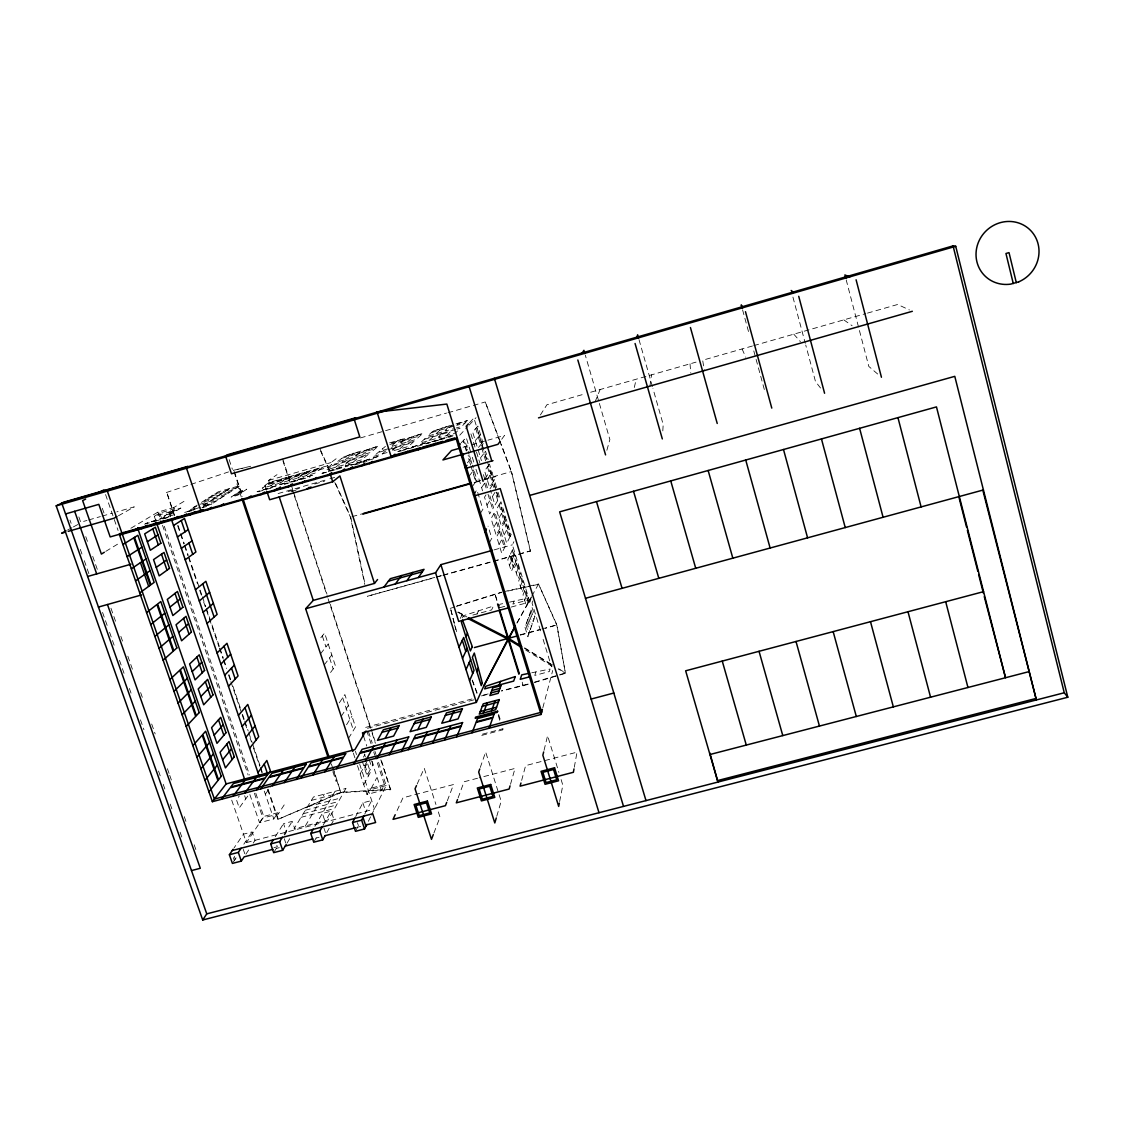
<?xml version="1.0" encoding="UTF-8"?>
<svg xmlns="http://www.w3.org/2000/svg" width="1124" height="1124" viewBox="0 0 1124 1124"><rect width="100%" height="100%" fill="white"/><g stroke="black" fill="none" stroke-linecap="round" stroke-linejoin="round"><path stroke-width="0.75" stroke-dasharray="5 3.75" d="M662.809 430.899L663.188 424.493L652.96 388.567M649.925 386.108L651.569 374.826M574.294 767.242L577.034 752.153L525.611 765.627L521.367 781.447M559.64 801.524L562.829 785.184L560.862 778.791M634.301 387.485L636.198 379.224M544.044 750.34L547.585 735.672L558.895 772.413M542.85 707.698L552.699 670.536M552.165 664.326L551.491 666.799L542.794 638.292M606.862 450.288L609.882 439.54L585.323 355.184M510.493 784.285L515.031 768.409L479.203 777.808M496.766 816.277L501.178 801.229L485.652 752.012L480.285 767.453M535.839 671.941L534.799 675.44L549.369 671.52L550.058 669.033L531.132 672.911M502.737 729.827L503.102 728.703L481.128 734.52L480.707 735.672L502.737 729.827L501.74 726.652M532.832 600.947L532.059 603.096L540.827 631.828M534.504 682.507L565.442 673.346L556.816 625.225L538.522 584.044L528.449 586.25M511.209 607.072L529.854 601.986L531.961 596.226M458.1 797.97L464.029 781.784L477.517 778.244M447.31 800.794L453.548 784.524L402.968 797.787L395.901 813.186M524.669 600.356L526.819 594.751M433.906 833.01L440.018 817.148L437.981 810.84M514.104 601.129L512.881 604.108L527.563 600.104L528.364 597.968L509.383 602.169M520.384 586.335L522.59 580.911M595.13 401.732L600.118 389.536M493.38 561.438L530.486 550.929L511.434 471.532L501.079 444.022M516.281 572.931L518.557 567.69M417.173 784.046L424.226 768.226L435.943 804.531M509.481 565.316L511.954 559.963M512.179 559.485L514.497 554.427M529.854 601.986L512.389 544.817L513.879 541.712M477.04 613.915L478.515 610.852M267.681 789.554L277.881 819.41L340.881 792.645L390.618 789.765L381.022 759.262M368.363 821.293L370.653 816.698M371.426 815.167L386.164 785.564L376.512 756.129M357.46 765.599L366.986 794.443L381.443 790.636L384.45 784.65L375.332 756.845M355.479 831.324L359.399 823.639M364.724 814.113L371.651 800.513L362.855 802.817L355.718 816.474M462.456 617.891L463.608 615.671L493.394 606.061L491.638 609.925L472.178 615.235M460.25 618.411L462.259 614.561M499.084 544.648L502.709 537.665M504.128 534.926L507.556 528.322M507.697 528.069L508.512 526.496M386.164 785.564L370.555 789.68L376.652 777.963M366.986 794.443L370.133 788.416L384.45 784.65M363.754 784.65L370.414 772.244L367.408 763.112M489.404 542.625L491.792 538.284L488.069 526.173M364.541 768.128L367.646 762.479M360.158 773.776L366.902 761.594M326.761 832.645L329.964 826.871M330.765 825.423L333.969 819.649L331.13 811.149L322.377 813.453L325.229 821.939M516.885 623.005L531.413 596.956M531.863 596.029L538.522 584.044L556.914 624.888L565.442 673.346L558.192 668.892M517.138 622.907L531.146 597.701M454.124 623.146L450.415 608.042L457.313 634.301M493.759 527.268L497.496 520.623M498.958 518.009L502.484 511.743M502.639 511.49L503.468 509.987M363.417 757.154L364.977 754.373M313.737 842.213L317.839 834.963M323.038 825.395L331.13 811.149M314.917 826.309L335.064 791.31M305.349 825.929L324.26 794.162M287.112 843L290.666 837.141M348.482 738.412L355.507 726.947L344.857 694.562L337.565 705.366M530.359 551.21L511.434 471.532L472.853 482.603M273.68 852.652L278.232 845.318M284.597 835.048L286.409 832.111L283.529 823.653L292.24 821.363L295.106 829.835M284.161 834.359L292.24 821.363M486.973 505.168L490.865 498.972M492.396 496.527L495.178 492.073L497.735 500.461M480.384 513.317L482.899 509.327L476.927 489.881L475.185 492.368M275.282 836.692L283.529 823.653M346.529 724.783L351.967 716.171M540.391 414.967L546.924 404.752L583.918 394.173M277.881 819.41L341.148 792.181L390.843 789.301M341.218 716.409L348.412 705.38M231.713 800.148L246.395 842.593L262.904 818.033L278.288 813.973L286.184 801.862M486.018 494.869L484.528 497.173L489.657 513.921L493.492 507.542L489.418 494.265M490.008 488.743L493.731 483.039L496.063 490.668M249.865 794.556L259.546 822.712L273.792 818.96L277.853 812.722L278.288 813.973M245.903 854.17L249.556 848.634M253.223 843.098L255.05 840.331L252.141 831.901L243.472 834.163L234.073 847.875M259.546 822.712L263.747 816.446L277.853 812.722M233.328 862.038L237.066 856.474M243.838 844.194L252.141 831.901M481.592 487.633L485.596 481.774M487.17 479.47L490.949 473.949M491.104 473.724L492.003 472.403M484.837 478.81L490.134 471.181M265.334 794.246L271.474 785.409M488.547 465.336L489.46 464.057L494.321 480.004L493.436 481.353L473.921 418.044L469.509 422.736M472.206 486.692L475.761 481.76L471.153 466.755M247.786 796.087L239.257 807.903L236.476 799.838L239.272 796.031M477.545 474.047L475.663 468.287M330.554 672.489L335.416 665.886L324.611 633.065L319.033 639.907M501.711 439.259L504.507 435.452L487.9 440.187M469.003 476.281L472.614 471.518M473.85 469.888L472.979 471.04L476.112 481.255L476.983 480.06L472.403 465.153M324.218 664.958L331.819 654.969M480.552 457.805L484.472 452.691L486.608 459.702M484.627 452.494L485.554 451.272L488.111 459.632M320.537 653.789L328.222 644.038M470.057 461.528L470.942 460.404L471.911 463.566M481.156 446.2L482.112 445.006L483.531 449.614M482.28 444.809L483.222 443.615M467.401 462.835L469.242 460.545L467.781 455.768M481.831 443.348L482.786 442.168L477.883 426.094L476.899 427.19M475.283 440.608L479.316 435.831M479.484 435.634L480.44 434.496M467.584 449.474L466.685 450.541L463.524 440.257L464.451 439.231L469.045 454.222M461.247 442.8L463.144 440.692L466.305 450.991M459.744 435.213L467.893 426.446M469.059 425.195L476.056 417.678M466.193 421.851L461.894 426.347L456.161 427.991M500.475 442.406L485.259 401.942L499.112 439.358M446.692 435.508L451.427 430.703M457.777 424.268L456.695 425.364L465.153 422.933M457.946 424.085L459.013 423.003M440.06 438.767L439.034 439.793L453.731 434.876L426.291 443.432L437.447 440.257M450.274 426.277L451.384 425.195M448.631 426.881L443.966 431.476L427.584 436.168L432.557 431.49L449.923 425.603L432.754 431.293M429.045 440.552L434.131 435.648M436.14 433.709L440.959 429.087M441.142 428.89L442.294 427.794M411.651 447.619L412.789 446.565M421.374 434.679L416.175 439.428L399.849 444.092L405.371 439.273L422.835 433.358L405.595 439.077M399.708 448.94L405.399 443.868M407.633 441.873L413.014 437.081M413.225 436.885L414.503 435.747M392.402 449.712L396.055 446.537L391.349 447.886M403.923 439.681L398.36 444.528L390.576 446.748L396.294 441.873M382.16 453.956L386.754 450.022L378.128 452.494M396.519 441.676L397.882 440.51M385.42 446.383L382.076 449.178L384.914 448.364M363.15 461.472L364.499 460.362M376.835 447.436L370.737 452.424L354.51 457.061L360.916 451.988L378.535 446.045L361.169 451.792M353.006 462.273L359.638 456.948M362.251 454.855L368.503 449.825M368.756 449.614L370.26 448.42M359.469 452.41L353.034 457.482L336.849 462.119L343.593 456.948L361.268 450.991L343.874 456.737M336.048 469.214L337.509 468.062M335.57 467.261L342.553 461.838M345.307 459.702L351.896 454.574M352.149 454.377L353.723 453.155M266.514 490.19L264.927 485.428L328.067 467.373L331.749 464.577L331.088 462.54L338.254 457.145M306.178 475.663L313.751 470.071M297.326 480.271L298.942 479.077M288.854 480.608L296.764 474.932M270.448 487.942L272.177 486.72M270.814 485.765L279.075 479.99M264.927 485.428L269.268 482.449L331.749 464.577M269.268 482.449L268.594 480.412L277.01 474.679M229.507 488.603L202.151 506.137L213.462 502.906L240.185 485.554L218.154 491.862L200.943 502.737L223.774 496.204M194.761 508.835L192.71 510.141L196.995 508.919M197.262 505.055L190.125 509.565L197.641 507.43M164.596 517.447L145.474 523.629L173.096 515.031M153.904 521.227L156.11 519.878M156.011 521.283L154.311 516.309L168.937 512.123L174.248 508.877L173.784 507.542L184.097 501.29M105.782 551.378L118.975 543.313M154.311 516.309L159.763 513.022L174.248 508.877M130.89 528.252L157.992 512.066L173.784 507.542M174.262 515.776L166.745 492.312L174.67 515.523M118.442 515.776L134.276 506.868L116.826 511.87M67.524 530.078L71.922 527.704M73.383 526.917L80.703 522.983M166.324 492.551L189.661 484.711M190.897 484.402L228.579 471.911M457.004 605.906L501.585 592.151M450.232 608.379L454.813 606.89M456.344 606.398L501.346 592.489M528.111 684.052L501.599 690.698M534.617 682.113L565.527 672.953L558.221 668.471M527.999 684.432L501.459 691.091M360.382 437.938L446.537 413.07M448.026 412.761L471.785 405.806M473.302 405.497L485.259 401.942M83.626 521.396L86.984 520.44M88.656 519.962L100.359 516.604M102.031 516.127L112.077 513.246M389.578 442.884L405.469 438.332L389.621 443.783M455.965 423.874L467.401 420.601L450.092 426.46L445.455 431.054L453.295 428.806M214.825 493.956L237.009 487.605M341.963 458.199L357.924 453.632M359.371 453.211L375.36 448.645M389.887 444.486L402.575 440.847M404.036 440.439L420.123 435.831M431.363 432.614L447.507 427.991M448.968 427.57L453.604 426.249M211.453 496.091L233.792 489.699M268.594 480.412L331.088 462.54M208.024 498.255L230.532 491.82M204.554 500.447L227.217 493.97M388.202 448.785L379.631 451.23L373.407 456.456L390.168 451.665M455.768 429.466L443.53 432.965L438.627 437.812L455.529 432.979L460.095 428.216L457.215 429.045M171.719 511.518L178.28 509.65M237.909 492.593L244.526 490.71M268.58 483.812L284.85 479.161M286.339 478.726L302.651 474.075M304.126 473.654L320.466 468.975M332.311 465.589L348.707 460.896M350.196 460.475L366.635 455.782M388.328 449.572L394.636 447.774M396.126 447.338L412.677 442.617M424.226 439.315L440.847 434.567M442.35 434.131L450.288 431.855M590.648 392.248L696.079 362.111M752.448 345.995L702.655 360.228L704.355 370.597M753.754 345.616L865.817 313.582M867.489 313.104L897.669 304.478L909.4 309.929M169.148 513.092L175.737 511.209M200.241 504.212L220.276 498.48M235.661 494.082L242.306 492.186M166.535 514.694L173.166 512.797M233.385 495.6L240.058 493.689M193.721 507.303L196.714 506.446M202.685 504.732L216.89 500.672M200.451 507.219L184.238 512.558L191.291 510.549M203.289 506.404L211.832 503.959L202.713 507.289M163.851 518.389L170.96 516.352M144.546 524.191L152.976 521.789M154.41 521.381L168.642 517.321M189.029 511.49L191.853 510.689M201.87 507.823L207.603 506.193M257.986 491.806L274.425 487.113M284.119 484.346L310.14 476.913M321.9 473.555L335.444 469.677M337.017 469.228L348.047 466.081M351.531 465.083L376.203 458.044M400.537 451.089L422.329 444.879M425.841 443.868L438.613 440.229M440.13 439.793L452.368 436.295M354.791 464.943L366.944 461.472M278.12 493.548L328.208 479.274M329.88 478.796L334.882 477.363M288.137 491.581L299.434 488.364M314.762 483.994L324.485 481.227M291.228 491.525L296.09 490.134M463.046 447.254L486.228 440.664M352.037 516.675L361.703 513.949M474.131 482.688L497.777 476.028M494.096 549.889L512.389 544.817M434.749 577.385L367.323 596.282L434.552 577.694M436.435 576.921L441.479 575.53M443.151 575.067L491.848 561.607M493.534 561.143L530.486 550.929M436.238 577.23L441.282 575.839M442.954 575.376L491.708 561.902M504.746 606.342L498.241 608.112L499.927 604.262L507.809 602.52M520.229 634.821L540.237 629.398M541.909 628.948L556.914 624.888L545.407 628.316M520.215 635.144L540.405 629.665M365.679 727.397L473.387 698.58M473.78 699.873L367.408 728.338L372.227 743.048M311.39 800.386L344.014 791.788M307.526 806.723L340.488 798.054M305.391 810.221L338.549 801.496M303.241 813.748L336.582 804.981M301.063 817.317L334.587 808.507M246.395 842.593L374.475 809.041L359.75 764.418M273.961 847.651L277.333 846.765L276.349 843.885M276.293 848.437L279.272 847.665M316.097 838.054L319.09 837.268M357.572 827.222L360.579 826.435M483.306 695.11L488.294 693.901M481.479 695.897L488.139 694.295M250.708 466.249L233.497 470.282L245.299 467.612M503.257 591.786L526.763 586.616M507.964 591.041L538.41 584.354M457.749 612.243L466.867 616.936M461.823 615.404L464.9 616.992M458.072 611.99L465.715 615.924M524.627 647.846L550.915 663.989M524.543 648.225L552.376 665.324M525.695 650.037L552.123 666.251M843.815 319.876L852.104 325.721M877.647 374.011L868.81 366.424L846.217 279.932M793.797 334.179L800.4 341.64M820.534 388.019L815.476 381.486L805.739 345.026M320.228 449.347L330.147 471.335M335.809 483.896L349.971 515.312M320.635 451.117L329.149 469.987M334.826 482.561L350.421 517.138L364.808 584.494M742.093 348.96L745.76 357.235M499.716 440.987L511.294 471.757M472.347 680.02L477.714 694.674M472.192 680.399L477.559 695.068M69.983 520.075L71.121 523.32M80.296 549.327L82.01 554.188M84.314 560.693L88.894 573.69M102.551 612.411L107.216 625.632M109.548 632.25L114.212 645.471M119.467 660.336L124.132 673.557M129.372 688.436L131.129 693.396M140.458 719.838L143.956 729.757M158.54 771.064L160.873 777.682M163.205 784.285L164.947 789.245M170.202 804.124L171.944 809.083M180.107 832.224L181.863 837.169M78.849 516.914L80.577 521.845M85.775 536.626L87.517 541.557M92.716 556.338L97.338 569.475M110.967 608.239L115.617 621.474M120.858 636.353L122.6 641.326M127.841 656.205L132.492 669.44M140.641 692.595L142.383 697.554M151.698 724.025L155.182 733.944M167.406 768.69L169.148 773.649M169.724 775.307L172.056 781.925M184.28 816.656L186.022 821.616M194.157 844.77L195.913 849.744M102.326 508.287L104.588 514.778M234.27 856.277L235.267 859.143M105.572 494.56L113.707 517.953M114.255 519.527L118.09 530.514M243.262 849.393L244.765 853.706M159.763 513.022L162.039 519.653M164.301 526.285L249.542 774.998M255.794 793.235L263.747 816.446M157.992 512.066L161.954 523.644M162.516 525.301L248.151 775.026M254.389 793.221L262.904 818.033M244.639 795.75L245.735 798.939M178.07 525.47L180.332 532.102M180.894 533.76L184.28 543.707M184.856 545.365L188.242 555.312M188.818 556.97L201.828 595.102M202.39 596.76L205.776 606.707M206.352 608.365L219.363 646.497M219.925 648.155L223.325 658.102M223.887 659.76L226.711 668.049M228.973 674.681L230.673 679.655M232.935 686.286L240.297 707.839M242.559 714.471L244.245 719.444M244.821 721.102L248.207 731.05M248.769 732.707L252.169 742.655M252.731 744.313L260.094 765.865M260.656 767.523L262.356 772.497M268.004 789.076L278.19 818.918M177.648 525.737L179.924 532.369M180.486 534.026L183.886 543.988M184.448 545.646L187.849 555.607M188.41 557.265L197.473 583.806M199.735 590.437L201.435 595.425M203.697 602.057L218.983 646.862M219.559 648.52L222.945 658.467M223.521 660.125L226.345 668.429M228.608 675.06L230.308 680.034M230.884 681.706L247.294 729.813M250.132 738.117L251.27 741.433M253.532 748.064L259.756 766.315M260.318 767.973L262.018 772.961M284.26 838.673L285.735 843M168.937 512.123L170.469 516.59M264.281 791.156L273.792 818.96M324.021 828.276L325.482 832.617M357.432 822.698L358.401 825.592M234.41 471.729L242.7 496.639M332.859 767.285L340.881 792.645L333.519 770.558M234.045 471.911L242.25 496.569M331.313 763.913L332.971 768.886M229.141 459.604L232.387 469.326M236.939 483.854L241.379 497.159M332.859 771.668L336.174 781.644M355.423 751.296L356.505 754.569M353.329 753.094L354.945 757.983M362.855 802.817L365.679 811.345M366.747 730.67L371.58 745.395M373.716 751.942L374.798 755.202M372.128 761.37L373.098 764.292L367 775.588L362.378 761.58M363.544 736.15L366.789 746.055M371.679 760.906L381.443 790.636M369.206 759.669L371.623 767.018M364.401 753.965L365.398 757.014M322.321 635.875L325.946 646.918M329.571 657.919L333.196 668.906M342.708 697.765L353.428 730.333M364.907 765.191L368.447 775.911M370.133 788.416L370.555 789.68M282.714 458.999L290.357 482.351M290.905 484.023L293.097 490.682M293.645 492.354L326.958 594.118M330.231 604.122L370.639 727.565M371.187 729.237L375.009 740.913M282.939 460.868L290.006 482.463M292.184 489.109L293.814 494.096M294.362 495.754L327.534 597.083M328.082 598.741L371.58 731.626M372.128 733.284L375.388 743.259M380.825 759.866L390.618 789.765M374.91 751.225L375.978 754.499M328.067 467.373L329.093 470.577M233.356 857.612L234.312 860.562M498.635 714.4L500.63 720.751M498.255 715.51L499.744 720.287M499.435 608.421L494.869 593.627L499.028 607.901M522.224 682.212L523.11 685.879L521.648 681.158M497.173 603.897L498.663 608.716M509.678 555.762L513.19 567.269M528.505 617.329L531.371 626.672M470.942 433.906L476.028 450.513M476.492 452.017L478.431 458.353M478.908 459.927L479.793 462.807M483.404 474.595L487.999 489.628M527.648 619.76L530.514 629.159M484.641 483.179L487.057 491.09M487.999 494.153L492.565 509.074M493.956 513.64L498.986 530.05M499.449 531.54L504.451 547.894M526.763 622.232L529.657 631.674M525.877 624.719L528.786 634.217M466.615 438.782L470.83 452.508M472.291 457.271L474.272 463.734M478.894 478.838L482.575 490.837M469.537 455.81L470.506 458.971L469.621 460.081L468.146 455.318M469.692 461.992L470.661 465.167M496.611 487.521L494.771 481.451L493.872 482.814L495.277 487.38M498.087 492.354L499.604 497.328L498.747 498.761L496.71 492.101M496.569 492.34L498.606 499L494.996 505.027L490.486 490.303M475.747 428.483L480.707 444.725M481.634 447.745L486.102 462.371M487.465 466.853L492.382 482.955M492.832 484.416L493.773 487.479M499.084 504.901L503.959 520.876M504.409 522.323L509.27 538.227M531.118 610.037L533.928 619.226M512.263 550.268L515.733 561.607M516.337 563.588L519.794 574.898M520.398 576.865L523.84 588.147M524.641 590.774L528.069 602.014M530.303 612.327L533.113 621.558M529.404 614.814L532.256 624.101M478.15 449.965L481.423 460.657M639.022 339.687L652.496 386.937M742.571 309.831L748.851 332.845M753.797 350.941L765.051 392.178M792.926 297.087L805.29 343.368M454.56 624.789L455.852 629.721M350.688 516.885L365.061 584.185M690.024 363.839L690.768 372.915M534.827 616.57L527.901 636.788L524.978 627.234L532.045 607.438L534.827 616.57M528.603 600.595L526.482 606.3L523.011 594.933L525.189 589.398L528.603 600.595M524.388 586.77L522.196 592.278L518.712 580.897L520.946 575.544L524.388 586.77M520.356 573.577L518.108 578.902L514.609 567.465L516.914 562.295L520.356 573.577M513.78 565.948L511.336 571.385L507.781 559.766L510.282 554.483L513.78 565.948M516.309 560.328L514.005 565.47L510.493 554.02L512.853 549.032L516.309 560.328M505.308 546.166L501.74 553.317L496.653 536.724L500.335 529.896L505.308 546.166M510.085 536.598L506.713 543.356L501.768 527.212L505.238 520.763L510.085 536.598M511.013 534.715L510.212 536.331L505.378 520.496L506.207 518.965L511.013 534.715M499.871 528.421L496.19 535.207L491.076 518.543L494.869 512.08L499.871 528.421M504.802 519.316L501.332 525.737L496.372 509.537L499.955 503.426L504.802 519.316M505.772 517.532L504.943 519.063L500.096 503.173L500.953 501.726L505.772 517.532M345.897 788.458L328.124 819.958L293.982 828.908L313.455 797.014L345.897 788.458M493.281 481.592L489.558 487.268L484.556 470.914L488.392 465.561L493.281 481.592M481.676 443.544L477.686 448.462L472.642 431.981L476.745 427.373L481.676 443.544M442.027 433.386L437.096 438.248L420.221 443.067L425.504 438.121L442.027 433.386M425.462 442.94L397.994 451.511L425.462 442.94M414.011 441.409L408.49 446.425L391.686 451.23L397.545 446.116L414.011 441.409M378.029 456.499L350.533 465.069L378.029 456.499M368.194 454.503L361.745 459.786L345.04 464.549L351.84 459.182L368.194 454.503M350.042 464.493L322.532 473.063L350.042 464.493M350.351 459.604L343.537 464.985L326.873 469.748L334.025 464.268L350.351 459.604M312.346 475.255L284.822 483.84L312.346 475.255M322.251 467.64L314.861 473.176L298.267 477.925L305.995 472.291L322.251 467.64M304.52 472.712L296.764 478.346L280.213 483.081L288.292 477.349L304.52 472.712M284.611 483.179L257.059 491.764L284.611 483.179M286.803 477.77L278.696 483.517L262.187 488.223L270.617 482.407L286.803 477.77M246.718 489.235L237.796 495.192L231.08 497.117L240.129 491.118L246.718 489.235M180.809 508.09L170.567 514.413L163.907 516.309L174.276 509.959L180.809 508.09"/><path stroke-width="1.5" d="M573.985 768.928L573.381 772.286L520.089 786.182L520.946 783.021M559.316 803.154L558.684 806.414L542.85 755.23L543.651 751.97M123.823 532.481L119.58 535.01L212.38 801.679L541.066 714.457L542.4 709.385M510.043 785.873L509.144 789.048L456.316 802.831L457.496 799.586M496.274 817.949L494.799 822.965L478.683 772.076L479.751 768.999M636.774 337.706L637.631 334.797L638.558 338.057M489.066 728.254L492.733 717.983L476.056 722.423L472.066 732.764M491.539 710.818L495.234 700.659M499.182 684.98L500.489 681.439M483.404 712.981L487.254 702.795M446.692 802.41L445.441 805.669L393.063 819.34L395.184 814.717M433.302 834.598L431.476 839.361L415.051 788.795L416.47 785.62M363.544 736.15L362.462 732.834L476.365 702.388L484.275 684.881L508.554 637.982M456.695 736.852L460.981 726.427L413.674 739.016L408.462 749.638M476.829 671.506L478.29 668.063M444.612 740.056L449.122 729.588M449.417 728.9L450.808 725.697M469.565 680.751L474.047 670.41L463.706 637.463L458.985 647.129M449.558 721.158L454.068 710.846M432.543 743.259L437.292 732.736M437.601 732.047L439.048 728.816M466.038 669.581L470.605 659.451M462.512 658.369L467.163 648.478M420.488 746.448L425.476 735.883M425.799 735.18L427.331 731.935M465.898 636.676L467.458 633.458M417.819 729.616L422.961 719.163M354.931 817.991L352.557 822.529L355.479 831.324L364.555 828.95L366.846 824.356M401.394 751.52L406.748 740.856L359.778 753.347L353.526 764.222M364.555 828.95L361.633 820.155L363.951 815.631M389.41 754.696L394.974 743.99M395.339 743.287L397.053 739.999M483.896 685.851L514.68 627.361M377.425 757.885L383.228 747.109M383.607 746.406L385.377 743.105M385.195 738.313L390.955 727.706M313.259 829.175L310.772 833.46L313.737 842.213L322.757 839.853L325.159 835.525M521.606 646.426L508.427 638.334L515.242 626.082M365.469 761.06L371.496 750.228M371.889 749.525L373.73 746.21M310.772 833.46L319.806 831.1L322.237 826.828M484.823 531.764L486.453 528.968M365.736 731.176L354.875 749.652L226.121 783.934L212.38 801.679M336.708 768.69L343.284 757.745L308.327 767.032L301.091 778.131M273.441 839.586L270.701 843.941L273.68 852.652L282.658 850.306L286.227 844.447M324.808 771.837L331.608 760.836M332.058 760.119L334.137 756.747M270.701 843.941L279.679 841.581L282.363 837.254M582.176 353.091L583.904 350.323L584.845 353.554M312.936 774.998L319.961 763.941M320.424 763.21L322.574 759.824M352.796 751.464L305.658 608.73L435.578 572.776L440.875 564.641L492.438 550.353M296.216 779.438L303.55 768.31L268.776 777.555L260.782 788.837M202.713 919.994L206.76 913.854L1064.259 692.763L1067.8 697.245L202.713 919.994L56.2 505.856L63.675 502.203L187.722 466.39L186.177 467.233L200.971 511.013M233.146 849.252L229.38 854.746L232.401 863.415L241.323 861.096L244.147 856.839L272.907 849.322M284.386 782.571L291.945 771.387M292.437 770.657L294.755 767.228M229.38 854.746L238.316 852.399L241.07 848.297M418.395 577.539L424.043 569.334L390.309 578.677L383.916 587.079M272.57 785.704L280.354 774.478M280.86 773.734L283.248 770.291M473.457 494.869L475.185 492.368M406.888 580.715L412.775 572.453M256.623 789.933L264.702 778.637L230.125 787.84L221.386 799.29M268.72 773.523L270.448 771.106L266.838 760.484L257.944 772.595M244.863 793.052L253.153 781.714M253.701 780.969L256.244 777.485M499.829 441.788L497.96 444.331L442.94 459.955L451.469 450.555L459.744 448.195M395.395 583.904L401.535 575.572M233.118 796.171L241.632 784.777M242.194 784.032L244.793 780.534M249.626 748.275L258.731 736.641L247.772 704.453L238.414 715.426M208.952 791.844L217.93 780.534L202.194 735.124L192.864 745.605M305.658 608.73L313.287 600.385L374.475 583.412L377.566 579.52M465.111 467.739L466.938 465.434M245.903 737.344L255.092 725.935M204.947 780.323L214.01 769.223M214.6 768.493L217.382 765.093M222.636 759.754L231.544 748.823M242.166 726.399L251.439 715.215M200.929 768.788L210.076 757.885M210.68 757.169L213.49 753.825M461.641 456.499L463.51 454.293M196.897 757.211L206.142 746.519M206.746 745.816L209.584 742.543M214.15 735.166L223.24 724.671M458.409 445.975L460.306 443.868M228.467 686.314L238.077 675.931L226.964 643.293L217.072 653.002M186.219 726.497L195.688 716.367L179.728 670.297L169.893 679.57M468.399 423.917L466.193 426.263L483.081 481.353M224.674 675.229L234.382 665.085M200.817 696.543L210.216 686.778M182.144 714.822L191.712 704.903M192.345 704.242L195.281 701.207M220.88 664.129L230.673 654.21M178.07 703.104L187.736 693.396M188.368 692.763L191.333 689.785M433.33 445.497L435.438 443.39M173.981 691.358L183.732 681.861M184.378 681.242L187.371 678.334M192.204 671.59L201.8 662.289M418.325 449.783L420.559 447.633M405.3 453.492L407.661 451.314M206.985 623.483L217.129 614.392L205.875 581.305L195.45 589.707M391.335 457.482L395.03 454.166M163.149 660.195L173.138 651.274L156.939 604.529L146.57 612.566M392.192 455.824L391.152 456.737L377.074 412.129L386.867 410.358M203.149 612.257L213.391 603.391M159.018 648.337L169.106 639.64M169.766 639.064L172.857 636.395M178.688 632.419L188.593 623.862M369.571 463.692L372.227 461.43M361.577 465.968L364.26 463.72M199.299 600.989L209.64 592.362M154.873 636.437L165.059 627.965M165.734 627.417L168.853 624.818M349.213 469.495L352.557 466.769M267.034 491.792L269.662 499.73L332.718 481.774L339.898 475.944L374.475 583.412M342.764 471.335L345.152 469.411M150.728 624.523L161.013 616.261M161.673 615.727L164.835 613.198M340.811 471.897L344.436 468.989M169.949 607.115L180.051 599.036M327.927 475.578L331.692 472.628M308.903 488.561L310.997 486.931M306.88 489.137L309.226 487.31M314.102 479.512L316.701 477.531M302.089 482.941L304.773 480.932M288.306 486.875L292.479 483.826M139.727 592.896L150.251 585.225L133.812 537.806M185.221 559.766L195.899 551.996L184.491 518.459L173.518 525.512M275.52 490.528L280.438 486.987M273.582 491.076L277.291 488.42M260.824 494.715L264.646 492.031M156.236 567.381L166.661 560.061M181.329 548.372L192.106 540.841M135.54 580.855L146.162 573.423M146.851 572.931L150.11 570.655M247.111 498.635L251.059 495.909M131.339 568.786L142.06 561.578M142.762 561.101L146.05 558.895M177.423 536.963L188.298 529.657M219.714 506.446L223.564 503.875M207.575 509.917L211.523 507.317M198.836 512.404L203.205 509.565M127.124 556.689L137.943 549.706M138.645 549.243L141.961 547.107M190.054 514.904L195.253 511.575M147.37 541.712L158.006 534.884M181.287 517.405L186.57 514.047M172.632 519.878L177.999 516.492M159.046 523.756L163.177 521.185M122.909 544.55L137.873 535.291L154.171 582.373L150.939 584.733L134.529 537.356M150.321 526.243L155.927 522.801M141.61 528.73L147.3 525.259M104.321 552.277L101.385 554.076L82.642 500.602L85.677 499.07M132.983 531.188L138.772 527.69M116.994 516.576L114.114 518.192L68.213 531.357M66.063 530.865L61.665 533.226L64.939 532.284M97.858 492.958L103.942 489.895M1067.8 697.245L955.723 246.297L953.068 245.875L61.75 503.145L206.76 913.854M56.2 505.856L955.723 246.297M65.557 513.935L98.814 504.353L110.18 536.921L457.257 437.882M119.355 533.76L202.475 510.043M393.878 455.332L419.21 448.111M422.596 447.141L442.856 441.353M446.228 440.397L454.672 437.981M119.58 535.01L456.246 438.964L541.066 714.457M538.508 417.875L912.337 311.292M466.558 468.118L493 460.629M87.644 576.471L130.946 564.22M363.319 513.499L471.167 483.067M362.687 514.132L470.759 483.643M475.045 495.67L500.222 488.589L598.994 812.722M98.434 607.058L141.638 594.919M529.685 495.431L954.782 376.343L1036.37 699.957L982.699 489.671M388.412 581.164L422.371 571.751M507.823 608L458.69 621.417L440.875 564.641M585.492 598.291L983.416 489.952M474.356 647.579L516.843 636.058M529.938 676.732L520.243 679.332L521.719 674.85L529.559 673.234M491.778 690.543L499.997 688.338M490.879 692.946L499.126 690.74M381.977 732.3L397.896 728.043M414.096 723.716L430.085 719.444M445.315 715.384L461.374 711.099M482.266 706.336L498.424 702.022M480.257 711.548L496.583 707.193M983.57 591.646L685.654 670.803L717.941 782.065L709.862 753.038L709.947 754.513L1029.219 671.576M591.126 699.058L613.816 693.03M232.275 850.517L372.732 813.762L375.613 822.515L366.593 824.861M352.557 822.529L361.633 820.155M191.487 870.58L200.297 868.276L107.468 604.515M285.215 846.105L312.851 838.897M325.061 835.708L355.943 827.643M717.829 780.52L1035.401 698.608M377.074 412.129L446.846 404.064L541.67 712.18L214.389 799.08L106.977 490.092M849.716 277.024L844.911 274.944L845.782 278.274M468.413 617.736L508.427 638.334M467.991 618.579L508.09 639.219L521.297 647.326M791.156 290.47L793.684 292.423M742.922 307.611L741.222 304.899L742.121 308.187M74.662 511.308L96.692 573.914M140.444 562.66L148.663 586.377M238.316 852.399L241.323 861.096M137.69 528.182L226.121 783.934M156.573 522.927L244.751 779.649M152.794 528.828L158.344 544.943M161.505 554.174L167.026 570.205M175.007 593.388L180.472 609.292M183.605 618.383L189.043 634.189M196.911 657.048L202.306 672.728M205.383 681.692L210.75 697.273M218.506 719.824L223.831 735.279M226.865 744.116L232.162 759.487M171.48 519.555L259.335 776.656M279.679 841.581L282.658 850.306M181.245 520.538L185.095 531.821M188.916 543.075L192.752 554.287M202.798 583.792L214.136 617.076M224.041 646.174L227.779 657.133M231.516 668.077L235.225 678.994M245.004 707.698L256.033 740.084M264.21 764.053L267.329 773.214M319.806 831.1L322.757 839.853M243.36 499.885L329.093 757.267M241.927 498.817L327.857 756.691M363.01 817.471L365.918 826.224M279.202 496.836L313.287 600.385M330.133 473.78L332.718 481.774M462.315 640.329L465.786 651.4M469.256 662.443L472.712 673.459M435.578 572.776L476.365 702.388M499.52 609.503L519.232 673.304M499.168 610.318L518.909 674.26M468.849 385.644L491.806 460.966M494.335 378.282L623.525 806.4M645.991 800.611L559.64 511.856L936.475 406.902L1005.516 677.73L984.273 596.591M596.493 501.585L622.064 588.344M577.834 360.003L605.569 454.897M633.529 491.272L658.804 578.34M635.074 343.508L662.317 438.922M670.747 480.903L695.728 568.28M722.254 661.081L746.28 745.071M708.148 470.492L732.834 558.178M759.051 651.302L782.782 735.588M690.445 327.548L717.224 423.467M745.732 460.025L770.123 548.02M796.017 641.481L819.452 726.062M783.498 449.502L807.58 537.82M833.165 631.604L856.305 716.494M745.479 311.685L771.781 408.11M821.461 438.936L845.234 527.563M870.496 621.684L893.341 706.87M798.728 296.329L824.58 393.26M859.607 428.314L883.085 517.265M907.995 611.723L930.56 697.203M897.95 417.636L921.104 506.91M945.691 601.705L967.947 687.495M856.095 279.792L881.441 377.257M959.151 498.058L966.514 526.945M967.385 530.345L977.782 571.118M978.639 574.505L983.402 593.205M953.068 245.875L1064.259 692.763M1013.272 283.557L1005.952 253.504L1009.015 252.619L1016.321 282.686M515.228 676.592L513.682 681.088L484.697 688.872L485.709 686.286L515.228 676.592M497.651 711.225L497.258 712.321L475.199 718.194L475.635 717.098L497.651 711.225M494.082 714.162L492.972 717.309L476.323 721.749L477.545 718.573L494.082 714.162M499.295 699.578L495.684 709.708L479.274 714.091L483.208 703.877L499.295 699.578M500.981 685.612L498.185 693.325L489.881 695.545L492.818 687.804L500.981 685.612M482.294 683.083L481.255 685.654L472.375 657.329L474.3 653.044L482.294 683.083M462.568 722.563L461.262 725.753L414.011 738.313L415.613 735.054L462.568 722.563M462.428 708.612L458.072 718.896L441.774 723.238L446.453 712.883L462.428 708.612M472.305 646.693L470.366 650.922L461.416 622.387L462.568 620.139L472.305 646.693M431.279 716.929L426.305 727.354L410.077 731.682L415.374 721.186L431.279 716.929M408.729 736.894L407.099 740.154L360.186 752.63L362.111 749.301L408.729 736.894M399.245 725.5L393.639 736.065L377.481 740.365L383.41 729.729L399.245 725.5M345.728 753.67L343.705 757.028L308.805 766.301L311.025 762.901L345.728 753.67M306.276 764.165L304.028 767.58L269.31 776.81L271.755 773.354L306.276 764.165M267.709 774.436L265.236 777.892L230.687 787.081L233.37 783.569L267.709 774.436M221.259 776.319L218.52 779.789L202.798 734.436L205.664 731.218L221.259 776.319M234.298 756.803L225.446 767.903L220.065 752.307L229.029 741.503L234.298 756.803M226.008 732.707L216.974 743.343L211.565 727.678L220.725 717.323L226.008 732.707M199.215 712.602L196.321 715.707L180.374 669.693L183.395 666.855L199.215 712.602M212.998 694.885L203.669 704.804L198.217 688.984L207.673 679.36L212.998 694.885M204.596 670.438L195.07 679.894L189.591 664.003L199.243 654.842L204.596 670.438M176.861 647.958L173.799 650.698L157.627 604.01L160.802 601.551L176.861 647.958M191.417 632.081L181.582 640.792L176.047 624.761L186.008 616.345L191.417 632.081M182.903 607.297L172.857 615.545L167.293 599.415L177.466 591.477L182.903 607.297M169.527 568.393L159.172 575.881L153.552 559.611L164.034 552.446L169.527 568.393M355.507 417.791L354.032 418.774L359.806 436.913L231.46 473.78L225.488 455.88L227.526 454.742L355.507 417.791M160.887 543.257L150.321 550.254L144.673 533.886L155.365 527.226L160.887 543.257M1018.737 281.829L1010.771 284.105A32.231 30.755 -45.1 0 1 977.754 244.063A32.231 30.755 -45.1 0 1 1029.444 229.324A32.231 30.755 -45.1 0 1 1018.737 281.829M427.401 801.047L414.11 804.531L418.283 817.359L431.56 813.888L427.401 801.047M490.71 784.482L477.307 787.994L481.395 800.906L494.799 797.408L490.71 784.482M554.568 767.79L541.037 771.331L545.056 784.313L558.572 780.787L554.568 767.79M426.446 802.775L415.95 805.515L419.238 815.645L429.719 812.905L426.446 802.775M489.727 786.224L479.147 788.992L482.379 799.178L492.958 796.424L489.727 786.224M553.556 769.533L542.878 772.314L546.053 782.571L556.717 779.789L553.556 769.533"/></g></svg>
